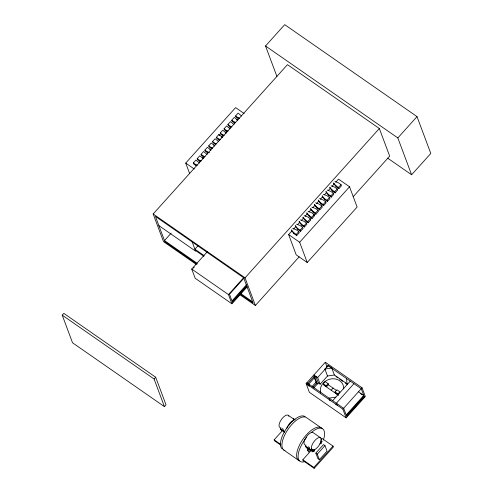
<?xml version="1.0" encoding="UTF-8"?>
<svg xmlns="http://www.w3.org/2000/svg" width="493" height="493" viewBox="0 0 493 493"><rect width="100%" height="100%" fill="white"/><g stroke="black" fill="none" stroke-linecap="round" stroke-linejoin="round"><path stroke-width="0.74" d="M284.683 432.306L280.394 429.323L280.985 427.69M312.735 451.804L313.326 450.171L314.811 449.61L314.214 451.243L313.844 451.385L314.214 450.362L313.474 450.639L312.735 451.804L305.383 446.695L305.98 445.062M322.003 441.512L320.623 443.232L321.313 443.084L321.085 443.608L319.982 443.848L320.906 441.753L322.003 441.512L320.777 440.662M362.053 387.8L342.869 409.135L346.129 417.848L365.313 396.514L362.053 387.8L325.306 362.256L306.116 383.591L309.376 392.305L346.129 417.848M276.918 76.452L265.53 45.985L284.714 24.65L417.016 116.607L430.79 153.446L411.606 174.781L387.664 158.142M189.645 173.554L185.725 163.072L235.611 107.597L244.183 113.556M193.367 162.906L195.943 164.693L196.368 165.845L193.798 164.058L193.367 162.906L195.924 160.059L199.418 162.949M197.206 158.641L199.776 160.428L200.207 161.575L197.638 159.787L197.206 158.641L199.764 155.794L203.258 158.684M201.039 154.371L203.615 156.158L204.047 157.31L201.471 155.523L201.039 154.371L203.597 151.524L207.091 154.414M204.878 150.106L207.448 151.893L207.88 153.046L205.31 151.259L204.878 150.106L207.436 147.259L210.93 150.149M208.718 145.836L211.287 147.623L211.719 148.775L209.149 146.988L208.718 145.836L211.275 142.995L214.769 145.885M212.551 141.571L215.127 143.358L215.558 144.511L212.982 142.724L212.551 141.571L215.108 138.724L218.602 141.614M216.39 137.3L218.96 139.094L219.391 140.24L216.821 138.453L216.39 137.3L218.947 134.46L222.442 137.35M220.229 133.036L222.799 134.823L223.23 135.976L220.654 134.188L220.229 133.036L222.787 130.189L226.275 133.079M224.062 128.772L226.638 130.559L227.07 131.711L224.494 129.918L224.062 128.772L226.62 125.925L230.114 128.815M227.902 124.501L230.471 126.288L230.903 127.441L228.333 125.653L227.902 124.501L230.459 121.66L233.953 124.544M231.735 120.237L234.311 122.024L234.742 123.176L232.166 121.389L231.735 120.237L234.298 117.389L237.786 120.28M235.574 115.966L238.15 117.753L238.575 118.905L236.005 117.118L235.574 115.966L238.131 113.125L241.625 116.015M62.21 315.138L63.807 313.363L155.683 377.219L166.018 404.852L164.416 406.633L72.539 342.777L62.21 315.138L154.087 379L164.416 406.633M196.226 264.365L163.503 241.619L153.169 213.987L287.462 64.638L379.339 128.494L389.673 156.127L353.142 196.756M171.163 233.152L164.477 240.596L197.237 263.361M197.989 245.779L194.901 249.211L204.09 255.596M247.061 286.957L231.913 303.799L195.16 278.255L191.715 269.042L207.368 251.64M193.238 268.174L194.242 267.058M231.913 303.799L228.469 294.586L243.616 277.744M244.053 278.07L229.485 294.272L231.981 300.952L246.549 284.744M154.087 379L155.683 377.219M299.115 256.841L255.38 305.475L245.046 277.842L379.339 128.494M335.77 182.163L338.512 179.119L349.537 186.779L357.111 207.048L307.231 262.516L296.207 254.856L288.627 234.588L291.825 231.032L291.4 229.88L293.699 232.634L296.268 234.428L296.7 235.574L299.257 232.733L298.826 231.581L296.256 229.793L292.676 228.462M293.618 229.042L295.664 226.768L295.233 225.615L297.532 228.37L300.108 230.157L300.539 231.309L303.096 228.462L302.665 227.316L300.095 225.523L296.515 224.192M297.458 224.777L299.504 222.497L299.072 221.351L301.371 224.105L303.947 225.893L304.372 227.045L306.929 224.198L306.504 223.046L303.928 221.258L300.348 219.927M301.291 220.507L303.337 218.233L302.905 217.08L305.21 219.835L307.78 221.622L308.211 222.774L310.769 219.933L310.337 218.781L307.768 216.994L304.187 215.657M305.13 216.242L307.176 213.968L306.745 212.816L309.043 215.57L311.619 217.358L312.051 218.51L314.608 215.663L314.177 214.51L311.601 212.723L308.026 211.392M308.963 211.972L311.015 209.698L310.584 208.545L312.882 211.3L315.452 213.087L315.884 214.239L318.441 211.398L318.016 210.246L315.44 208.459L311.859 207.128M312.802 207.707L314.848 205.433L314.417 204.281L316.722 207.035L319.291 208.822L319.723 209.975L322.28 207.128L321.849 205.975L319.279 204.188L315.699 202.857M316.642 203.443L318.688 201.162L318.256 200.016L320.555 202.771L323.131 204.558L323.562 205.704L326.12 202.863L325.688 201.711L323.112 199.924L319.532 198.593M320.475 199.172L322.521 196.898L322.095 195.746L324.394 198.5L326.964 200.287L327.395 201.44L329.953 198.593L329.521 197.446L326.951 195.653L323.371 194.322M324.314 194.908L326.36 192.634L325.928 191.481L328.233 194.236L330.803 196.023L331.234 197.175L333.792 194.328L333.36 193.176L330.791 191.389L327.21 190.058M328.153 190.637L330.199 188.363L329.768 187.211L332.066 189.965L334.642 191.752L335.067 192.905L337.631 190.064L337.2 188.911L334.624 187.124L331.043 185.787M331.986 186.372L334.032 184.099L333.601 182.946L335.906 185.701L338.475 187.488L338.907 188.64L341.464 185.793L341.033 184.641L338.463 182.854L334.883 181.523M246.765 285.324L232.197 301.525L232.499 302.332L247.067 286.131M296.268 234.428L298.826 231.581M300.108 230.157L302.665 227.316M303.947 225.893L306.504 223.046M307.78 221.622L310.337 218.781M311.619 217.358L314.177 214.51M315.452 213.087L318.016 210.246M319.291 208.822L321.849 205.975M323.131 204.558L325.688 201.711M326.964 200.287L329.521 197.446M330.803 196.023L333.36 193.176M334.642 191.752L337.2 188.911M338.475 187.488L341.033 184.641M307.231 262.516L299.658 242.254L349.537 186.779M411.606 174.781L397.833 137.941L417.016 116.607M313.986 374.963L314.904 375.598L307.866 383.425L308.864 386.093M347.245 383.955L334.383 375.013L327.506 376.011L320.154 384.195L317.658 377.515L315.822 376.239L308.784 384.059L309.536 386.062M327.506 376.011L324.899 369.041L328.098 365.486L331.777 368.037L334.383 375.013M317.658 377.515L325.01 369.337M326.384 367.815L328.098 365.486M311.958 386.666L316.481 381.637M312.895 387.282L316.438 383.344L313.942 376.67L314.861 377.305L317.356 383.979L316.438 383.344M313.813 387.923L318.318 382.913L315.822 376.239M338.019 394.985L323.809 385.107L323.291 383.727L325.201 381.607L328.141 383.646L328.486 384.571L326.576 386.691L325.109 385.668L325.281 386.13M280.616 445.019L274.49 440.76L274.145 439.842L282.729 430.297M326.576 386.691L326.23 385.766L328.141 383.646M331.16 390.216L333.065 388.096M337.039 394.301L335.4 392.822L335.055 391.898L336.959 389.778L339.899 391.824L337.995 393.944L338.512 395.324M332.683 400.68L350.264 381.126M307.946 385.452L306.948 382.784L343.701 408.327L346.197 415.001L363.779 395.448L361.283 388.767L353.943 383.677L336.355 403.237L337.101 405.234M307.564 450.522L309.099 448.815M310.572 449.838L308.526 452.112L306.714 447.28M320.992 439.553L321.997 438.431L333.028 446.091L333.367 447.015L314.183 468.35L303.158 460.69L302.813 459.766L311.397 450.22M364.296 396.828L346.715 416.388L346.413 415.581L363.994 396.021L364.296 396.828L363.051 395.959M315.828 453.098L323.5 444.563L324.973 445.586L327.038 451.113L319.365 459.649L317.893 458.626L315.828 453.098L317.295 454.121L319.365 459.649M317.295 454.121L324.973 445.586M314.183 468.35L313.838 467.432L333.028 446.091M280.394 429.323L283.21 430.888M305.383 446.695L305.752 446.553M324.899 369.041L331.777 368.037M335.875 397.124L329.004 398.128L330.002 400.791M335.616 404.186L336.99 403.983M238.15 117.753L239.58 118.289M234.311 122.024L235.74 122.554M230.471 126.288L231.907 126.824M226.638 130.559L228.068 131.089M222.799 134.823L224.229 135.359M218.96 139.094L220.396 139.624M215.127 143.358L216.556 143.888M211.287 147.623L212.717 148.159M207.448 151.893L209.599 152.694M203.615 156.158L205.045 156.694M199.776 160.428L201.212 160.958M195.943 164.693L197.373 165.229M265.53 45.985L397.833 137.941M334.032 184.099L336.337 186.853L338.907 188.64M330.199 188.363L332.498 191.118L335.067 192.905M326.36 192.634L328.658 195.388L331.234 197.175M322.521 196.898L324.825 199.653L327.395 201.44M318.688 201.162L320.986 203.917L323.562 205.704M314.848 205.433L317.147 208.188L319.723 209.975M311.015 209.698L313.314 212.452L315.884 214.239M313.579 214.948L314.608 215.663M307.176 213.968L309.475 216.723L312.051 218.51M303.337 218.233L305.642 220.987L308.211 222.774M299.504 222.497L301.802 225.252L304.372 227.045M295.664 226.768L297.963 229.522L300.539 231.309M291.825 231.032L294.13 233.787L296.7 235.574M185.725 163.072L194.304 169.031M288.627 234.588L299.658 242.254M153.169 213.987L245.046 277.842M195.333 250.364L203.905 256.323M158.882 225.628L195.629 251.171L192.19 241.958M240.707 293.575L252.681 301.895M197.04 264.075L164.909 241.743L155.437 216.415L243.641 277.719L253.112 303.047L240.51 294.29M239.647 294.543L255.38 305.475M191.715 269.042L228.469 294.586M328.209 365.781L353.943 383.677M358.269 391.615L363.779 395.448M335.967 376.541L337.834 377.841M339.702 379.135L342.82 381.305M345.31 383.036L346.554 383.899M360.26 393.426L362.127 394.72M328.363 384.823L336.596 390.548M323.291 383.727L326.23 385.766M335.055 391.898L337.995 393.944M318.318 382.913L320.154 384.195M306.116 383.591L342.869 409.135M321.319 427.936L306.621 417.719A19.788 8.43 -55.2 0 0 287.542 430.056A19.788 8.43 -55.2 0 0 285.022 450.627M295.171 419.783L293.335 418.508L293.674 419.426M288.411 415.433L294.537 419.691M320.752 437.913A7.42 3.161 -55.2 0 0 312.168 444.704A7.42 3.161 -55.2 0 0 315.951 448.809A7.42 3.161 -55.2 0 0 320.752 437.913L313.4 432.805A7.42 3.161 -55.2 0 0 306.19 437.118A7.42 3.161 -55.2 0 0 305.198 445.006M282.212 428.54L283.438 429.391M308.427 446.763L309.653 447.613M311.49 448.895L313.326 450.171M280.616 428.713L284.905 431.689M305.605 446.079L312.956 451.187M306.979 447.404L309.431 449.111M311.268 450.386L313.104 451.662M274.145 439.842L280.887 444.526M302.813 459.766L313.838 467.432M283.691 449.967L298.394 460.185M335.906 185.701L336.337 186.853M332.066 189.965L332.498 191.118M328.233 194.236L328.658 195.388M324.394 198.5L324.825 199.653M320.555 202.771L320.986 203.917M316.722 207.035L317.147 208.188M312.882 211.3L313.314 212.452M309.043 215.57L309.475 216.723M305.21 219.835L305.642 220.987M301.371 224.105L301.802 225.252M297.532 228.37L297.963 229.522M293.699 232.634L294.13 233.787M236.868 119.177L237.299 120.329M325.306 362.256L327.056 366.952M229.196 127.712L229.627 128.864M225.356 131.982L225.788 133.128M314.904 375.598L315.403 376.935M221.517 136.247L221.949 137.399M218.947 134.46L219.379 135.612M213.845 144.782L214.276 145.934M210.012 149.046L210.437 150.199M202.333 157.581L202.765 158.734M346.591 378.569L347.066 384.682M320.74 392.952A11.875 10.304 -20.5 0 1 330.828 378.951A11.875 10.304 -20.5 0 1 343.689 388.928M299.726 460.844A19.788 8.43 -55.2 0 1 302.973 439.201A19.788 8.43 -55.2 0 1 322.089 428.756M280.209 427.641A7.42 3.161 -55.2 0 1 281.762 418.964A7.42 3.161 -55.2 0 1 288.824 416.246M286.76 428.417A7.42 3.161 -55.2 0 1 294.068 420.147M311.311 432.503A19.788 8.43 -55.2 0 1 323.34 440.113M304.717 461.651A19.788 8.43 -55.2 0 1 298.117 455.464A19.788 8.43 -55.2 0 1 306.473 437.519M282.224 448.944A19.788 8.43 -55.2 0 1 287.049 427.604A19.788 8.43 -55.2 0 1 305.149 416.696M308.686 449.548A16.817 7.167 -55.2 0 1 307.718 450.547"/></g></svg>
